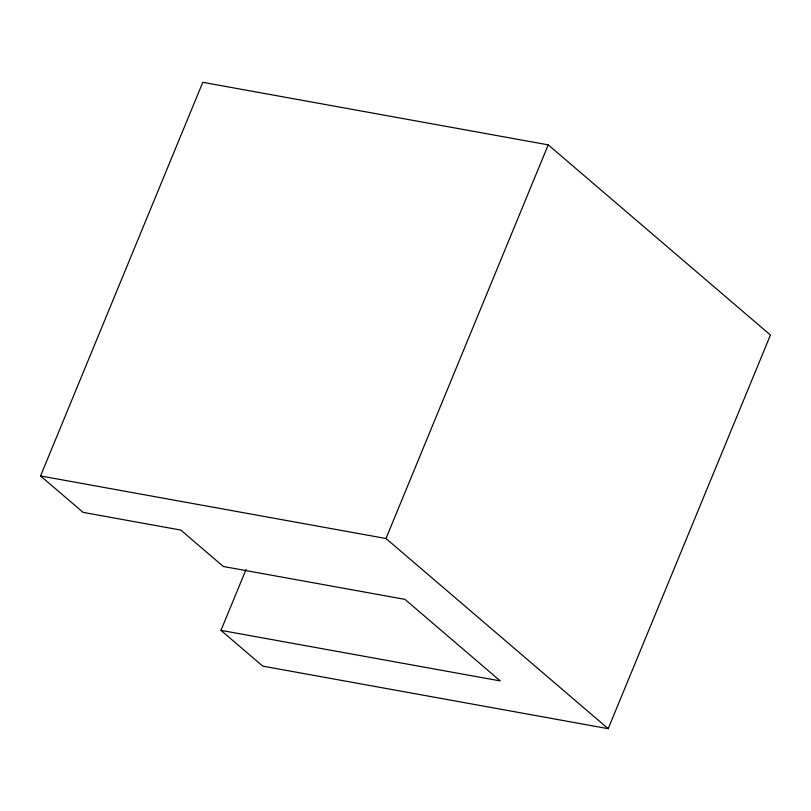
<?xml version="1.0" encoding="UTF-8"?>
<svg xmlns="http://www.w3.org/2000/svg" width="811" height="811" viewBox="0 0 811 811"><rect width="100%" height="100%" fill="white"/><g stroke="black" fill="none" stroke-linecap="round" stroke-linejoin="round"><path stroke-width="1.22" d="M220.967 630.36L500.245 680.926L404.942 599.37L223.339 566.494L180.782 530.07L83.107 512.38L40.55 475.956L202.801 82.316L548.226 144.865L770.45 335.044L608.199 728.683L262.774 666.135L220.967 630.36L246.078 569.434M608.199 728.683L385.985 538.514L548.226 144.865M40.55 475.956L385.985 538.514"/></g></svg>
